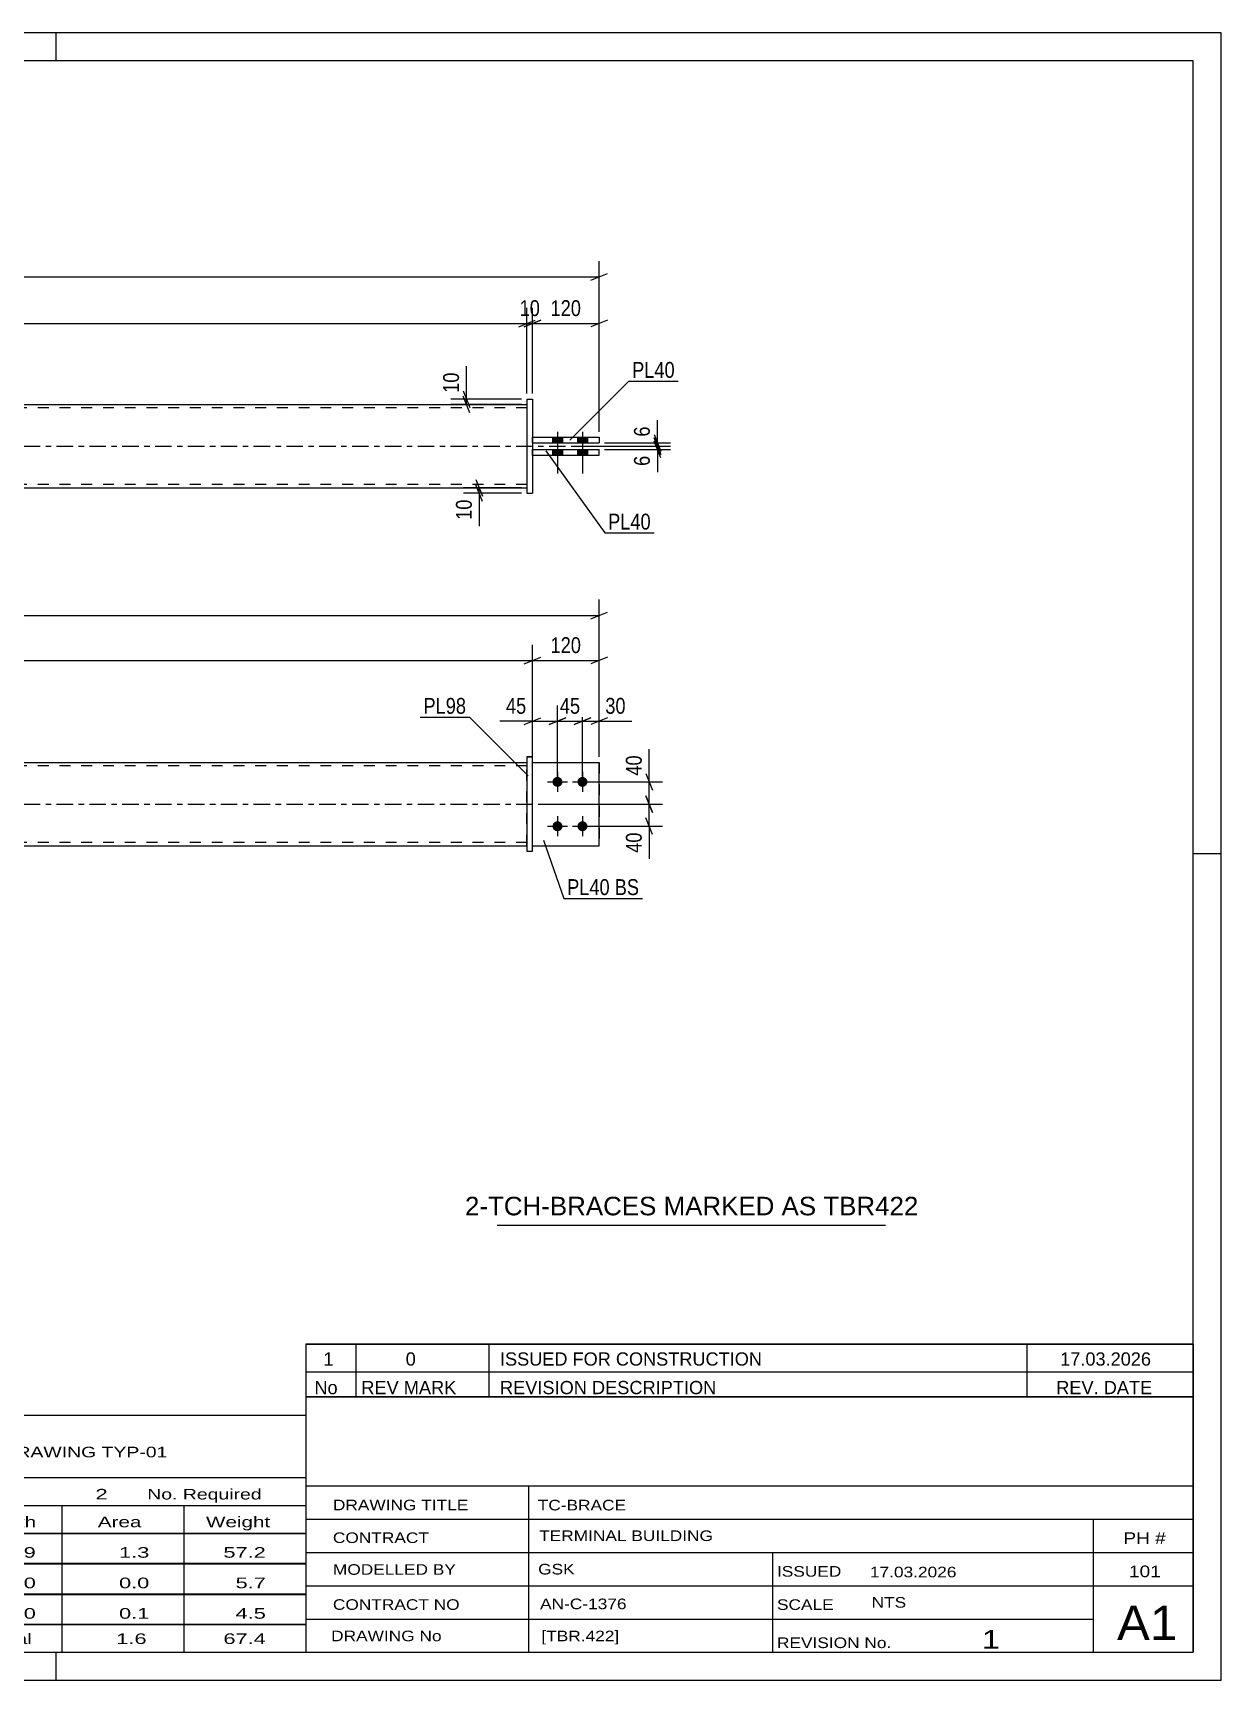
# Model space of a CAD drawing. Header units: millimetres. Extents: x 0 to 420, y 0 to 297.
# Drawn here: x 205.8 to 420, y 0 to 297 of the extents above; entities that cross this region are included whole.
import ezdxf

# ---------------------------------------------------------------- set-up
doc = ezdxf.new("R2010")
doc.units = ezdxf.units.MM
doc.linetypes.add('DXK_LINE_DOT2', pattern=[3.9198, 1.9599, -1.9599])
doc.linetypes.add('DXK_LINE_DOT3', pattern=[5.9187, 2.979, -0.9799, 0.9799, -0.9799])
doc.styles.add('Arial', font='ARIAL.TTF', dxfattribs={"height": 0.2})
doc.styles.add('Arial Narrow', font='ARIALN.TTF', dxfattribs={"height": 0.2})

# ---------------------------------------------------------------- blocks, each defined once
blk = doc.blocks.new('Unknown-580573990-1163')
at = {"color": 5, "linetype": 'Continuous'}
for p, q in [((420, 297), (0, 297)), ((210, 292), (210, 297)), ((420, 0), (420, 297)), ((415, 292), (5, 292)), ((415, 5), (415, 292)), ((420, 149), (415, 149)), ((5, 5), (415, 5)), ((210, 0), (210, 5)), ((0, 0), (420, 0))]:
    blk.add_line(p, q, dxfattribs=at)
blk = doc.blocks.new('Bolt-580573990-1736 - 1733')
at = {"linetype": 'Continuous'}
for points in [[(300.37, 162.85), (300.55, 162.83), (300.73, 162.78), (300.89, 162.68), (301.03, 162.56), (301.14, 162.4), (301.22, 162.23), (301.26, 162.05), (301.26, 161.86), (301.22, 161.68), (301.14, 161.5), (301.03, 161.35), (300.89, 161.23), (300.73, 161.13), (300.55, 161.07), (300.37, 161.05), (300.18, 161.07), (300, 161.13), (299.84, 161.23), (299.7, 161.35), (299.59, 161.5), (299.51, 161.68), (299.47, 161.86), (299.47, 162.05), (299.51, 162.23), (299.59, 162.4), (299.7, 162.56), (299.84, 162.68), (300, 162.78), (300.18, 162.83)], [(304.87, 162.85), (305.05, 162.83), (305.23, 162.78), (305.39, 162.68), (305.53, 162.56), (305.64, 162.4), (305.72, 162.23), (305.76, 162.05), (305.76, 161.86), (305.72, 161.68), (305.64, 161.5), (305.53, 161.35), (305.39, 161.23), (305.23, 161.13), (305.05, 161.07), (304.87, 161.05), (304.68, 161.07), (304.5, 161.13), (304.34, 161.23), (304.2, 161.35), (304.09, 161.5), (304.01, 161.68), (303.97, 161.86), (303.97, 162.05), (304.01, 162.23), (304.09, 162.4), (304.2, 162.56), (304.34, 162.68), (304.5, 162.78), (304.68, 162.83)], [(300.37, 154.85), (300.55, 154.83), (300.73, 154.78), (300.89, 154.68), (301.03, 154.56), (301.14, 154.4), (301.22, 154.23), (301.26, 154.05), (301.26, 153.86), (301.22, 153.68), (301.14, 153.5), (301.03, 153.35), (300.89, 153.23), (300.73, 153.13), (300.55, 153.07), (300.37, 153.05), (300.18, 153.07), (300, 153.13), (299.84, 153.23), (299.7, 153.35), (299.59, 153.5), (299.51, 153.68), (299.47, 153.86), (299.47, 154.05), (299.51, 154.23), (299.59, 154.4), (299.7, 154.56), (299.84, 154.68), (300, 154.78), (300.18, 154.83)], [(304.87, 154.85), (305.05, 154.83), (305.23, 154.78), (305.39, 154.68), (305.53, 154.56), (305.64, 154.4), (305.72, 154.23), (305.76, 154.05), (305.76, 153.86), (305.72, 153.68), (305.64, 153.5), (305.53, 153.35), (305.39, 153.23), (305.23, 153.13), (305.05, 153.07), (304.87, 153.05), (304.68, 153.07), (304.5, 153.13), (304.34, 153.23), (304.2, 153.35), (304.09, 153.5), (304.01, 153.68), (303.97, 153.86), (303.97, 154.05), (304.01, 154.23), (304.09, 154.4), (304.2, 154.56), (304.34, 154.68), (304.5, 154.78), (304.68, 154.83)]]:
    blk.add_hatch(color=1, dxfattribs=at).paths.add_polyline_path(points)
at = {"color": 1, "linetype": 'Continuous'}
for p, q in [((300.37, 163.75), (300.37, 160.15)), ((304.87, 163.75), (304.87, 160.15)), ((298.57, 161.95), (302.17, 161.95)), ((303.07, 161.95), (306.67, 161.95)), ((300.37, 155.75), (300.37, 152.15)), ((304.87, 155.75), (304.87, 152.15)), ((298.57, 153.95), (302.17, 153.95)), ((303.07, 153.95), (306.67, 153.95))]:
    blk.add_line(p, q, dxfattribs=at)
blk = doc.blocks.new('Part-580573990-1741 - 1733')
at = {"color": 2, "linetype": 'Continuous'}
for p, q in [((83.94, 165.45), (294.87, 165.45)), ((83.94, 150.45), (294.87, 150.45))]:
    blk.add_line(p, q, dxfattribs=at)
at = {"color": 7, "linetype": 'DXK_LINE_DOT2'}
for p, q in [((83.94, 150.45), (83.94, 165.45)), ((294.87, 164.85), (83.94, 164.85)), ((294.87, 150.45), (294.87, 165.45)), ((294.87, 151.05), (83.94, 151.05))]:
    blk.add_line(p, q, dxfattribs=at)
at = {"color": 7, "linetype": 'DXK_LINE_DOT3'}
blk.add_line((73.94, 157.95), (304.87, 157.95), dxfattribs=at)
blk = doc.blocks.new('Part-580573990-1771 - 1733')
at = {"color": 2, "linetype": 'Continuous'}
for p, q in [((294.87, 166.46), (295.87, 166.46)), ((295.87, 166.45), (294.87, 166.45)), ((294.87, 166.45), (294.87, 149.45)), ((295.87, 149.45), (295.87, 166.45)), ((294.87, 149.45), (295.87, 149.45))]:
    blk.add_line(p, q, dxfattribs=at)
at = {"color": 7, "linetype": 'DXK_LINE_DOT2'}
for p, q in [((294.87, 166.46), (294.87, 166.45)), ((294.87, 166.45), (294.87, 166.46)), ((295.87, 166.45), (295.87, 166.46)), ((295.87, 166.46), (295.87, 166.45)), ((294.87, 149.46), (295.87, 149.46))]:
    blk.add_line(p, q, dxfattribs=at)
blk = doc.blocks.new('Part-580573990-1796 - 1733')
at = {"color": 2, "linetype": 'Continuous'}
for p, q in [((295.87, 165.45), (307.87, 165.45)), ((307.87, 165.45), (307.87, 165.45)), ((307.87, 150.45), (307.87, 165.45)), ((295.87, 150.45), (307.87, 150.45))]:
    blk.add_line(p, q, dxfattribs=at)
at = {"color": 7, "linetype": 'DXK_LINE_DOT2'}
for p, q in [((295.87, 165.45), (307.87, 165.45)), ((295.87, 150.45), (295.87, 165.45)), ((307.87, 165.45), (307.87, 165.45)), ((295.87, 150.45), (295.87, 150.45)), ((295.87, 150.45), (307.87, 150.45))]:
    blk.add_line(p, q, dxfattribs=at)
blk = doc.blocks.new('Part-580573990-1801 - 1733')
at = {"color": 7, "linetype": 'DXK_LINE_DOT2'}
for p, q in [((295.87, 165.45), (307.87, 165.45)), ((295.87, 150.45), (295.87, 165.45)), ((295.87, 165.45), (307.87, 165.45)), ((307.87, 165.45), (307.87, 165.45)), ((307.87, 165.45), (307.87, 150.45)), ((295.87, 150.45), (295.87, 150.45)), ((295.87, 150.45), (307.87, 150.45)), ((295.87, 150.45), (307.87, 150.45))]:
    blk.add_line(p, q, dxfattribs=at)
blk = doc.blocks.new('Part-580573990-1418 - 1390')
at = {"color": 2, "linetype": 'Continuous'}
for p, q in [((295.87, 224.09), (307.87, 224.09)), ((295.87, 224.09), (307.87, 224.09)), ((295.87, 223.09), (307.87, 223.09)), ((307.87, 224.09), (307.87, 223.09))]:
    blk.add_line(p, q, dxfattribs=at)
at = {"color": 7, "linetype": 'DXK_LINE_DOT2'}
for p, q in [((295.87, 223.09), (295.87, 224.09)), ((295.87, 223.09), (307.87, 223.09)), ((307.87, 224.09), (307.87, 224.09)), ((307.87, 224.09), (307.87, 224.09))]:
    blk.add_line(p, q, dxfattribs=at)
blk = doc.blocks.new('Part-580573990-1440 - 1390')
at = {"color": 2, "linetype": 'Continuous'}
for p, q in [((83.94, 229.99), (294.87, 229.99)), ((83.94, 214.99), (294.87, 214.99))]:
    blk.add_line(p, q, dxfattribs=at)
at = {"color": 7, "linetype": 'DXK_LINE_DOT2'}
for p, q in [((83.94, 214.99), (83.94, 229.99)), ((294.87, 229.39), (83.94, 229.39)), ((294.87, 229.99), (294.87, 214.99)), ((294.87, 215.59), (83.94, 215.59))]:
    blk.add_line(p, q, dxfattribs=at)
at = {"color": 7, "linetype": 'DXK_LINE_DOT3'}
blk.add_line((73.94, 222.49), (304.87, 222.49), dxfattribs=at)
blk = doc.blocks.new('Bolt-580573990-1425 - 1390')
at = {"linetype": 'Continuous'}
for points in [[(301.27, 224.09), (299.47, 224.09), (299.47, 223.09), (301.27, 223.09)], [(301.27, 224.09), (299.47, 224.09), (299.47, 223.09), (301.27, 223.09)], [(305.77, 224.09), (303.97, 224.09), (303.97, 223.09), (305.77, 223.09)], [(305.77, 224.09), (303.97, 224.09), (303.97, 223.09), (305.77, 223.09)], [(301.27, 221.89), (299.47, 221.89), (299.47, 220.89), (301.27, 220.89)], [(301.27, 221.89), (299.47, 221.89), (299.47, 220.89), (301.27, 220.89)], [(305.77, 221.89), (303.97, 221.89), (303.97, 220.89), (305.77, 220.89)], [(305.77, 221.89), (303.97, 221.89), (303.97, 220.89), (305.77, 220.89)]]:
    blk.add_hatch(color=1, dxfattribs=at).paths.add_polyline_path(points)
at = {"color": 1, "linetype": 'Continuous'}
for p, q in [((299.47, 224.09), (299.47, 223.09)), ((299.47, 224.09), (299.47, 223.09)), ((300.37, 225.09), (300.37, 217.59)), ((300.37, 225.09), (300.37, 217.59)), ((301.27, 224.09), (301.27, 223.09)), ((301.27, 224.09), (301.27, 223.09)), ((303.97, 224.09), (303.97, 223.09)), ((303.97, 224.09), (303.97, 223.09)), ((304.87, 225.09), (304.87, 217.59)), ((304.87, 225.09), (304.87, 217.59)), ((305.77, 224.09), (305.77, 223.09)), ((305.77, 224.09), (305.77, 223.09)), ((299.47, 221.89), (299.47, 220.89)), ((299.47, 221.89), (299.47, 220.89)), ((301.27, 221.89), (301.27, 220.89)), ((301.27, 221.89), (301.27, 220.89)), ((303.97, 221.89), (303.97, 220.89)), ((303.97, 221.89), (303.97, 220.89)), ((305.77, 221.89), (305.77, 220.89)), ((305.77, 221.89), (305.77, 220.89))]:
    blk.add_line(p, q, dxfattribs=at)
blk = doc.blocks.new('Part-580573990-1445 - 1390')
at = {"color": 2, "linetype": 'Continuous'}
for p, q in [((295.87, 221.89), (307.87, 221.89)), ((295.87, 221.89), (307.87, 221.89)), ((295.87, 220.89), (307.87, 220.89)), ((307.87, 220.89), (307.87, 221.89))]:
    blk.add_line(p, q, dxfattribs=at)
at = {"color": 7, "linetype": 'DXK_LINE_DOT2'}
for p, q in [((295.87, 220.89), (295.87, 221.89)), ((295.87, 220.89), (307.87, 220.89)), ((307.87, 221.89), (307.87, 221.89)), ((307.87, 221.89), (307.87, 221.89))]:
    blk.add_line(p, q, dxfattribs=at)
blk = doc.blocks.new('Part-580573990-1446 - 1390')
at = {"color": 2, "linetype": 'Continuous'}
for p, q in [((294.87, 230.99), (295.87, 230.99)), ((294.87, 230.99), (295.87, 230.99)), ((294.87, 230.99), (294.87, 213.99)), ((295.87, 230.99), (295.87, 213.99)), ((294.87, 213.99), (295.87, 213.99))]:
    blk.add_line(p, q, dxfattribs=at)
at = {"color": 7, "linetype": 'DXK_LINE_DOT2'}
for p, q in [((294.87, 230.99), (294.87, 230.99)), ((294.87, 230.99), (294.87, 230.99)), ((295.87, 230.99), (295.87, 230.99)), ((294.87, 213.99), (295.87, 213.99)), ((295.87, 213.99), (295.87, 213.99))]:
    blk.add_line(p, q, dxfattribs=at)
blk = doc.blocks.new('StraightDimension-580573990-1850 - 1733')
at = {"color": 7, "linetype": 'Continuous'}
for p, q in [((70.94, 166.45), (70.94, 194.83)), ((307.87, 166.45), (307.87, 194.83)), ((72.44, 192.58), (69.44, 191.38)), ((70.94, 191.98), (307.87, 191.98)), ((306.37, 191.38), (309.37, 192.58))]:
    blk.add_line(p, q, dxfattribs=at)
at = {"color": 0}
blk.add_wipeout([(193.66, 192.73), (193.66, 196.93), (185.15, 196.93), (185.15, 192.73)], dxfattribs=at)
at = {"color": 3, "style": 'Arial Narrow'}
blk.add_text('2369', height=2.863, dxfattribs=at).set_placement((185.75, 193.33))
blk = doc.blocks.new('StraightDimension-580573990-1879 - 1733')
at = {"color": 7, "linetype": 'Continuous'}
for p, q in [((316.31, 163.45), (317.51, 160.45)), ((305.87, 161.95), (319.31, 161.95)), ((316.91, 157.95), (316.91, 161.95)), ((296.87, 157.95), (319.31, 157.95)), ((317.51, 156.45), (316.31, 159.45))]:
    blk.add_line(p, q, dxfattribs=at)
at = {"color": 0}
blk.add_wipeout([(316.16, 167.34), (311.96, 167.34), (311.96, 162.48), (316.16, 162.48)], dxfattribs=at)
at = {"color": 7, "linetype": 'Continuous'}
blk.add_line((316.91, 161.95), (316.91, 167.86), dxfattribs=at)
blk.add_line((316.91, 161.95), (316.91, 167.86), dxfattribs=at)
at = {"color": 3, "style": 'Arial Narrow'}
blk.add_text('40', height=2.863, rotation=90.0002, dxfattribs=at).set_placement((315.56, 163.08))
blk = doc.blocks.new('StraightDimension-580573990-1804 - 1733')
at = {"color": 7, "linetype": 'Continuous'}
for p, q in [((304.87, 162.95), (304.87, 175.74)), ((307.87, 166.45), (307.87, 175.74)), ((303.37, 172.29), (306.37, 173.49)), ((304.87, 172.89), (307.87, 172.89)), ((309.37, 173.49), (306.37, 172.29))]:
    blk.add_line(p, q, dxfattribs=at)
at = {"color": 0}
blk.add_wipeout([(313.25, 173.64), (313.25, 177.84), (308.39, 177.84), (308.39, 173.64)], dxfattribs=at)
at = {"color": 7, "linetype": 'Continuous'}
blk.add_line((307.87, 172.89), (313.77, 172.89), dxfattribs=at)
blk.add_line((307.87, 172.89), (313.77, 172.89), dxfattribs=at)
at = {"color": 3, "style": 'Arial Narrow'}
blk.add_text('30', height=2.863, dxfattribs=at).set_placement((308.99, 174.24))
blk = doc.blocks.new('StraightDimension-580573990-1820 - 1733')
at = {"color": 7, "linetype": 'Continuous'}
for p, q in [((300.37, 162.95), (300.37, 175.74)), ((304.87, 162.95), (304.87, 175.74)), ((298.87, 172.29), (301.87, 173.49)), ((300.37, 172.89), (304.87, 172.89)), ((306.37, 173.49), (303.37, 172.29))]:
    blk.add_line(p, q, dxfattribs=at)
at = {"color": 0}
blk.add_wipeout([(305.04, 173.64), (305.04, 177.84), (300.19, 177.84), (300.19, 173.64)], dxfattribs=at)
at = {"color": 3, "style": 'Arial Narrow'}
blk.add_text('45', height=2.863, dxfattribs=at).set_placement((300.79, 174.24))
blk = doc.blocks.new('StraightDimension-580573990-1833 - 1733')
at = {"color": 7, "linetype": 'Continuous'}
for p, q in [((295.87, 166.45), (295.87, 175.74)), ((300.37, 162.95), (300.37, 175.74)), ((294.37, 172.29), (297.37, 173.49)), ((295.87, 172.89), (300.37, 172.89)), ((301.87, 173.49), (298.87, 172.29))]:
    blk.add_line(p, q, dxfattribs=at)
at = {"color": 0}
blk.add_wipeout([(295.34, 173.64), (295.34, 177.84), (290.48, 177.84), (290.48, 173.64)], dxfattribs=at)
at = {"color": 7, "linetype": 'Continuous'}
blk.add_line((295.87, 172.89), (289.96, 172.89), dxfattribs=at)
blk.add_line((295.87, 172.89), (289.96, 172.89), dxfattribs=at)
at = {"color": 3, "style": 'Arial Narrow'}
blk.add_text('45', height=2.863, dxfattribs=at).set_placement((291.08, 174.24))
blk = doc.blocks.new('StraightDimension-580573990-1870 - 1733')
at = {"color": 7, "linetype": 'Continuous'}
for p, q in [((296.87, 157.95), (319.31, 157.95)), ((316.31, 159.45), (317.51, 156.45)), ((316.91, 153.95), (316.91, 157.95)), ((317.51, 152.45), (316.31, 155.45)), ((305.87, 153.95), (319.31, 153.95))]:
    blk.add_line(p, q, dxfattribs=at)
at = {"color": 0}
blk.add_wipeout([(316.16, 153.43), (311.96, 153.43), (311.96, 148.57), (316.16, 148.57)], dxfattribs=at)
at = {"color": 7, "linetype": 'Continuous'}
blk.add_line((316.91, 153.95), (316.91, 148.05), dxfattribs=at)
blk.add_line((316.91, 153.95), (316.91, 148.05), dxfattribs=at)
at = {"color": 3, "style": 'Arial Narrow'}
blk.add_text('40', height=2.863, rotation=90.0002, dxfattribs=at).set_placement((315.56, 149.17))
blk = doc.blocks.new('StraightDimension-580573990-1889 - 1733')
at = {"color": 7, "linetype": 'Continuous'}
for p, q in [((294.37, 183.23), (297.37, 184.43)), ((295.87, 166.45), (295.87, 186.68)), ((309.37, 184.43), (306.37, 183.23)), ((307.87, 166.45), (307.87, 186.68)), ((295.87, 183.83), (307.87, 183.83))]:
    blk.add_line(p, q, dxfattribs=at)
at = {"color": 0}
blk.add_wipeout([(305.21, 184.58), (305.21, 188.78), (298.52, 188.78), (298.52, 184.58)], dxfattribs=at)
at = {"color": 3, "style": 'Arial Narrow'}
blk.add_text('120', height=2.863, dxfattribs=at).set_placement((299.12, 185.18))
blk = doc.blocks.new('StraightDimension-580573990-1908 - 1733')
at = {"color": 7, "linetype": 'Continuous'}
for p, q in [((84.44, 184.43), (81.44, 183.23)), ((82.94, 158.95), (82.94, 186.68)), ((294.37, 183.23), (297.37, 184.43)), ((295.87, 166.45), (295.87, 186.68)), ((82.94, 183.83), (295.87, 183.83))]:
    blk.add_line(p, q, dxfattribs=at)
at = {"color": 0}
blk.add_wipeout([(193.66, 184.58), (193.66, 188.78), (185.15, 188.78), (185.15, 184.58)], dxfattribs=at)
at = {"color": 3, "style": 'Arial Narrow'}
blk.add_text('2129', height=2.863, dxfattribs=at).set_placement((185.75, 185.18))
blk = doc.blocks.new('StraightDimension-580573990-1645 - 1390')
at = {"color": 7, "linetype": 'Continuous'}
for p, q in [((308.87, 223.09), (320.77, 223.09)), ((317.77, 224.59), (318.97, 221.59)), ((318.97, 220.99), (317.77, 223.99)), ((318.37, 222.49), (318.37, 223.09)), ((303.62, 222.49), (320.77, 222.49))]:
    blk.add_line(p, q, dxfattribs=at)
at = {"color": 0}
blk.add_wipeout([(317.62, 226.64), (313.42, 226.64), (313.42, 223.61), (317.62, 223.61)], dxfattribs=at)
at = {"color": 7, "linetype": 'Continuous'}
blk.add_line((318.37, 223.09), (318.37, 227.17), dxfattribs=at)
blk.add_line((318.37, 223.09), (318.37, 227.17), dxfattribs=at)
at = {"color": 3, "style": 'Arial Narrow'}
blk.add_text('6', height=2.86, rotation=90.0002, dxfattribs=at).set_placement((317.02, 224.21))
blk = doc.blocks.new('StraightDimension-580573990-1533 - 1390')
at = {"color": 7, "linetype": 'Continuous'}
for p, q in [((293.87, 214.99), (283.42, 214.99)), ((293.87, 213.99), (283.42, 213.99)), ((285.67, 216.49), (286.87, 213.49)), ((286.87, 212.49), (285.67, 215.49)), ((286.27, 213.99), (286.27, 214.99))]:
    blk.add_line(p, q, dxfattribs=at)
at = {"color": 0}
blk.add_wipeout([(285.52, 213.46), (281.32, 213.46), (281.32, 208.61), (285.52, 208.61)], dxfattribs=at)
at = {"color": 7, "linetype": 'Continuous'}
blk.add_line((286.27, 213.99), (286.27, 208.08), dxfattribs=at)
blk.add_line((286.27, 213.99), (286.27, 208.08), dxfattribs=at)
at = {"color": 3, "style": 'Arial Narrow'}
blk.add_text('10', height=2.863, rotation=90.0002, dxfattribs=at).set_placement((284.92, 209.21))
blk = doc.blocks.new('StraightDimension-580573990-1547 - 1390')
at = {"color": 7, "linetype": 'Continuous'}
for p, q in [((283.36, 232.49), (284.56, 229.49)), ((293.87, 230.99), (281.11, 230.99)), ((293.87, 229.99), (281.11, 229.99)), ((284.56, 228.49), (283.36, 231.49)), ((283.96, 229.99), (283.96, 230.99))]:
    blk.add_line(p, q, dxfattribs=at)
at = {"color": 0}
blk.add_wipeout([(283.21, 236.37), (279.01, 236.37), (279.01, 231.51), (283.21, 231.51)], dxfattribs=at)
at = {"color": 7, "linetype": 'Continuous'}
blk.add_line((283.96, 230.99), (283.96, 236.89), dxfattribs=at)
blk.add_line((283.96, 230.99), (283.96, 236.89), dxfattribs=at)
at = {"color": 3, "style": 'Arial Narrow'}
blk.add_text('10', height=2.863, rotation=90.0002, dxfattribs=at).set_placement((282.61, 232.11))
blk = doc.blocks.new('StraightDimension-580573990-1562 - 1390')
at = {"color": 7, "linetype": 'Continuous'}
for p, q in [((70.94, 225.09), (70.94, 255.86)), ((307.87, 225.09), (307.87, 255.86)), ((72.44, 253.61), (69.44, 252.41)), ((70.94, 253.01), (307.87, 253.01)), ((306.37, 252.41), (309.37, 253.61))]:
    blk.add_line(p, q, dxfattribs=at)
at = {"color": 0}
blk.add_wipeout([(193.66, 253.76), (193.66, 257.96), (185.15, 257.96), (185.15, 253.76)], dxfattribs=at)
at = {"color": 3, "style": 'Arial Narrow'}
blk.add_text('2369', height=2.863, dxfattribs=at).set_placement((185.75, 254.36))
blk = doc.blocks.new('StraightDimension-580573990-1573 - 1390')
at = {"color": 7, "linetype": 'Continuous'}
for p, q in [((294.87, 231.99), (294.87, 247.45)), ((295.87, 231.99), (295.87, 247.45)), ((293.37, 244), (296.37, 245.2)), ((297.37, 245.2), (294.37, 244)), ((294.87, 244.6), (295.87, 244.6))]:
    blk.add_line(p, q, dxfattribs=at)
at = {"color": 0}
blk.add_wipeout([(297.79, 245.35), (297.79, 249.55), (292.94, 249.55), (292.94, 245.35)], dxfattribs=at)
at = {"color": 3, "style": 'Arial Narrow'}
blk.add_text('10', height=2.863, dxfattribs=at).set_placement((293.54, 245.95))
blk = doc.blocks.new('StraightDimension-580573990-1583 - 1390')
at = {"color": 7, "linetype": 'Continuous'}
for p, q in [((83.94, 231.99), (83.94, 247.45)), ((294.87, 231.99), (294.87, 247.45)), ((85.44, 245.2), (82.44, 244)), ((83.94, 244.6), (294.87, 244.6)), ((293.37, 244), (296.37, 245.2))]:
    blk.add_line(p, q, dxfattribs=at)
at = {"color": 0}
blk.add_wipeout([(193.66, 245.35), (193.66, 249.55), (185.15, 249.55), (185.15, 245.35)], dxfattribs=at)
at = {"color": 3, "style": 'Arial Narrow'}
blk.add_text('2109', height=2.863, dxfattribs=at).set_placement((185.75, 245.95))
blk = doc.blocks.new('StraightDimension-580573990-1613 - 1390')
at = {"color": 7, "linetype": 'Continuous'}
for p, q in [((295.87, 231.99), (295.87, 247.45)), ((307.87, 225.09), (307.87, 247.45)), ((294.37, 244), (297.37, 245.2)), ((295.87, 244.6), (307.87, 244.6)), ((309.37, 245.2), (306.37, 244))]:
    blk.add_line(p, q, dxfattribs=at)
at = {"color": 0}
blk.add_wipeout([(305.21, 245.35), (305.21, 249.55), (298.52, 249.55), (298.52, 245.35)], dxfattribs=at)
at = {"color": 3, "style": 'Arial Narrow'}
blk.add_text('120', height=2.863, dxfattribs=at).set_placement((299.12, 245.95))
blk = doc.blocks.new('StraightDimension-580573990-1656 - 1390')
at = {"color": 7, "linetype": 'Continuous'}
for p, q in [((317.77, 223.99), (318.97, 220.99)), ((318.97, 220.39), (317.77, 223.39)), ((303.62, 222.49), (320.77, 222.49)), ((308.87, 221.89), (320.77, 221.89)), ((318.37, 221.89), (318.37, 222.49))]:
    blk.add_line(p, q, dxfattribs=at)
at = {"color": 0}
blk.add_wipeout([(317.62, 221.36), (313.42, 221.36), (313.42, 218.33), (317.62, 218.33)], dxfattribs=at)
at = {"color": 7, "linetype": 'Continuous'}
blk.add_line((318.37, 221.89), (318.37, 217.81), dxfattribs=at)
blk.add_line((318.37, 221.89), (318.37, 217.81), dxfattribs=at)
at = {"color": 3, "style": 'Arial Narrow'}
blk.add_text('6', height=2.86, rotation=90.0002, dxfattribs=at).set_placement((317.02, 218.93))
blk = doc.blocks.new('Unknown-580573990-3678')
at = {"color": 7, "linetype": 'Continuous'}
for p, q in [((255, 51.05), (255, 5)), ((255, 51.05), (415, 51.05)), ((415, 51), (415, 5)), ((255, 35), (415, 35)), ((295.14, 35), (295.14, 5)), ((255, 29), (415, 29)), ((397, 5.05), (397, 29.05)), ((255, 23), (415, 23)), ((339.14, 23), (339.14, 5)), ((255, 17), (415, 17)), ((255, 11), (397, 11)), ((255, 5), (415, 5))]:
    blk.add_line(p, q, dxfattribs=at)
at = {"color": 7, "style": 'Arial Narrow'}
for s, height, width, p in [('DRAWING TITLE', 1.9089, 1.425378, (259.88, 30.61)), ('TC-BRACE', 1.909, 1.425378, (296.81, 30.59)), ('TERMINAL BUILDING', 1.9089, 1.425378, (297.06, 25.07)), ('CONTRACT', 1.909, 1.425378, (259.88, 24.71)), ('MODELLED BY', 1.9089, 1.425378, (259.88, 18.98)), ('GSK', 1.909, 1.425378, (296.88, 19.04)), ('ISSUED', 1.909, 1.425378, (339.94, 18.64)), ('17.03.2026', 1.909, 1.425378, (356.69, 18.52)), ('CONTRACT NO', 1.9089, 1.425378, (259.88, 12.66)), ('AN-C-1376', 1.909, 1.425378, (297.23, 12.78)), ('SCALE', 1.909, 1.425378, (339.94, 12.65)), ('A1', 6.204, 1.25, (401.24, 7.2)), ('DRAWING No', 1.909, 1.425378, (259.56, 7)), ('[TBR.422]', 1.909, 1.425378, (297.46, 6.99)), ('1', 3.34, 1.5, (376.91, 5.68)), ('REVISION No.', 1.9089, 1.425378, (339.94, 5.77))]:
    blk.add_text(s, height=height, dxfattribs=dict(at, width=width)).set_placement(p)
at = {"color": 7, "linetype": 'Continuous', "style": 'Arial Narrow'}
for s, height, width, p in [('PH #', 2.1, 1.42538, (402.4, 24.55)), ('101', 2.1, 1.42538, (403.41, 18.55)), ('NTS', 1.909, 1.425378, (357, 13.05))]:
    blk.add_text(s, height=height, dxfattribs=dict(at, width=width)).set_placement(p)
blk = doc.blocks.new('Unknown-580573990-3679')
at = {"color": 7, "linetype": 'Continuous'}
for p, q in [((255, 60.55), (415, 60.55)), ((415, 60.55), (255, 60.55)), ((255, 60.55), (255, 55.55)), ((264, 60.55), (264, 55.55)), ((288, 60.55), (288, 55.55)), ((385, 60.55), (385, 55.55)), ((415, 60.55), (415, 55.55)), ((255, 55.55), (415, 55.55)), ((255, 55.55), (255, 51.05)), ((255, 55.55), (415, 55.55)), ((264, 55.55), (264, 51.05)), ((288, 55.55), (288, 51.05)), ((385, 55.55), (385, 51.05)), ((415, 55.55), (415, 51.05)), ((415, 51.05), (255, 51.05))]:
    blk.add_line(p, q, dxfattribs=at)
at = {"color": 7, "linetype": 'Continuous', "style": 'Arial Narrow'}
for s, height, width, p in [('1', 2.39, 1.196471, (258.16, 56.7)), ('0', 2.39, 1.196471, (273, 56.7)), ('ISSUED FOR CONSTRUCTION', 2.3861, 1.196471, (290, 56.7)), ('17.03.2026', 2.386, 1.196471, (391, 56.7)), ('No', 2.386, 1.2, (256.54, 51.55)), ('REV MARK', 2.386, 1.2, (265, 51.55)), ('REVISION DESCRIPTION', 2.3861, 1.2, (290, 51.55)), ('REV. DATE', 2.386, 1.2, (390.28, 51.55))]:
    blk.add_text(s, height=height, dxfattribs=dict(at, width=width)).set_placement(p)
blk = doc.blocks.new('Unknown-580573990-3680')
at = {"color": 7, "linetype": 'Continuous'}
for p, q in [((95, 47.75), (255, 47.75)), ((95, 36.5), (95, 47.75)), ((255, 47.75), (255, 36.5)), ((95, 36.5), (255, 36.5)), ((95, 36.5), (95, 31.5)), ((255, 36.5), (255, 31.5)), ((95, 31.5), (255, 31.5)), ((95, 31.5), (95, 26.5)), ((119, 31.5), (119, 26.5)), ((154.5, 31.5), (154.5, 26.5)), ((180.5, 31.5), (180.5, 26.5)), ((193.5, 31.5), (193.5, 26.5)), ((211, 31.5), (211, 26.5)), ((233, 31.5), (233, 26.5)), ((255, 31.5), (255, 26.5)), ((95, 26.5), (255, 26.5)), ((95, 26.45), (95, 21.05)), ((95, 26.45), (255, 26.45)), ((119, 26.5), (119, 21)), ((154.5, 26.5), (154.5, 21)), ((180.5, 26.5), (180.5, 21)), ((193.5, 26.5), (193.5, 21)), ((211, 26.5), (211, 21)), ((233, 26.5), (233, 21)), ((255, 26.45), (255, 21.05)), ((95, 21.05), (255, 21.05)), ((95, 20.95), (95, 15.55)), ((95, 20.95), (255, 20.95)), ((119, 21), (119, 15.5)), ((154.5, 21), (154.5, 15.5)), ((180.5, 21), (180.5, 15.5)), ((193.5, 21), (193.5, 15.5)), ((211, 21), (211, 15.5)), ((233, 21), (233, 15.5)), ((255, 20.95), (255, 15.55)), ((95, 15.55), (255, 15.55)), ((95, 15.45), (95, 10.05)), ((95, 15.45), (255, 15.45)), ((119, 15.5), (119, 10)), ((154.5, 15.5), (154.5, 10)), ((180.5, 15.5), (180.5, 10)), ((193.5, 15.5), (193.5, 10)), ((211, 15.5), (211, 10)), ((233, 15.5), (233, 10)), ((255, 15.45), (255, 10.05)), ((95, 10.05), (255, 10.05)), ((95, 10), (255, 10)), ((95, 10), (95, 5)), ((211, 10), (211, 5)), ((233, 10), (233, 5)), ((255, 10), (255, 5)), ((95, 5), (255, 5))]:
    blk.add_line(p, q, dxfattribs=at)
at = {"color": 7, "style": 'Arial Narrow'}
for s, height, width, p in [('GENERAL NOTES & WELD DETAILS :', 2.8633, 1.4, (96.15, 40.06)), ('REFER TYP DRAWING TYP-01', 1.9089, 1.6, (179.7, 40.16)), ("MATERIAL LIST FOR ASSEMBLY MK'D", 1.9089, 1.6, (96.15, 32.56)), ('TBR422', 1.909, 1.794707, (187.59, 32.47)), ('2', 1.91, 1.794707, (217.08, 32.56)), ('No. Required', 1.9089, 1.6, (226.41, 32.56)), ('Mark', 1.909, 1.7, (96.34, 27.5)), ('Profile', 1.909, 1.7, (129.41, 27.5)), ('Material', 1.909, 1.7, (159.54, 27.56)), ('No.', 1.909, 1.7, (184.5, 27.56)), ('Length', 1.909, 1.7, (195, 27.56)), ('Area', 1.909, 1.7, (217.5, 27.56)), ('Weight', 1.909, 1.7, (237, 27.56))]:
    blk.add_text(s, height=height, dxfattribs=dict(at, width=width)).set_placement(p)
at = {"color": 7, "linetype": 'Continuous', "style": 'Arial Narrow'}
for s, height, width, p in [('TBR422', 1.909, 1.794707, (96.5, 22.06)), ('SHS150*6', 1.909, 1.794707, (121, 22.06)), ('E350', 1.909, 1.794707, (160.74, 22.06)), ('1', 1.91, 1.794707, (184.86, 22.06)), ('2109', 1.909, 1.794707, (197.58, 22.06)), ('1.3', 1.909, 1.794707, (221.32, 22.06)), ('57.2', 1.909, 1.794707, (240.14, 22.06)), ('PL40', 1.909, 1.794707, (96.5, 16.56)), ('PL10*120', 1.909, 1.794707, (121, 16.56)), ('E350', 1.909, 1.794707, (160.74, 16.56)), ('4', 1.91, 1.794707, (184.86, 16.56)), ('150', 1.909, 1.794707, (199.77, 16.56)), ('0.0', 1.909, 1.794707, (221.32, 16.56)), ('5.7', 1.909, 1.794707, (242.33, 16.56)), ('PL98', 1.909, 1.794707, (96.5, 11.06)), ('PL10*170', 1.909, 1.794707, (121, 11.06)), ('E350', 1.909, 1.794707, (160.74, 11.06)), ('2', 1.91, 1.794707, (184.86, 11.06)), ('170', 1.909, 1.794707, (199.77, 11.06)), ('0.1', 1.909, 1.794707, (221.32, 11.06)), ('4.5', 1.909, 1.794707, (242.33, 11.06)), ('Total', 1.909, 1.7, (197.33, 6.5)), ('1.6', 1.909, 1.794707, (220.83, 6.5)), ('67.4', 1.909, 1.794707, (240.14, 6.5))]:
    blk.add_text(s, height=height, dxfattribs=dict(at, width=width)).set_placement(p)
blk = doc.blocks.new('Unknown-580573990-3681')
at = {"color": 7, "linetype": 'Continuous'}
blk.add_line((289.5, 82.05), (359.5, 82.05), dxfattribs=at)
at = {"color": 7, "style": 'Arial'}
blk.add_text('2-TCH-BRACES MARKED AS TBR422', height=3.3428, dxfattribs=at).set_placement((283.69, 83.8))
blk = doc.blocks.new('Mark-580573990-1767 - 1733')
at = {"color": 0}
blk.add_wipeout([(283.89, 174.23), (283.89, 177.23), (276.21, 177.23), (276.21, 174.23)], dxfattribs=at)
blk.add_wipeout([(283.89, 174.23), (283.89, 177.23), (276.21, 177.23), (276.21, 174.23)], dxfattribs=at)
at = {"color": 30, "linetype": 'Continuous'}
for p in [(275.61, 173.63), (295.09, 163.03)]:
    blk.add_line(p, (284.49, 173.63), dxfattribs=at)
at = {"color": 3, "style": 'Arial Narrow'}
blk.add_text('PL98', height=2.863, dxfattribs=at).set_placement((276.21, 174.23))
blk = doc.blocks.new('MarkSet-580573990-2045 - 1733')
at = {"color": 0}
blk.add_wipeout([(309.79, 141.55), (309.79, 144.55), (302.11, 144.55), (302.11, 141.55)], dxfattribs=at)
blk.add_wipeout([(309.79, 141.55), (309.79, 144.55), (302.11, 144.55), (302.11, 141.55)], dxfattribs=at)
at = {"color": 30, "linetype": 'Continuous'}
blk.add_line((297.87, 151.42), (301.51, 140.95), dxfattribs=at)
at = {"color": 0}
blk.add_wipeout([(315.07, 141.55), (315.07, 144.55), (310.69, 144.55), (310.69, 141.55)], dxfattribs=at)
blk.add_wipeout([(315.07, 141.55), (315.07, 144.55), (310.69, 144.55), (310.69, 141.55)], dxfattribs=at)
at = {"color": 30, "linetype": 'Continuous'}
blk.add_line((301.51, 140.95), (315.67, 140.95), dxfattribs=at)
at = {"color": 3, "style": 'Arial Narrow'}
for s, p in [('PL40', (302.11, 141.55)), ('BS', (310.69, 141.55))]:
    blk.add_text(s, height=2.863, dxfattribs=at).set_placement(p)
blk = doc.blocks.new('Mark-580573990-1413 - 1390')
at = {"color": 0}
blk.add_wipeout([(321.5, 234.81), (321.5, 237.81), (313.83, 237.81), (313.83, 234.81)], dxfattribs=at)
blk.add_wipeout([(321.5, 234.81), (321.5, 237.81), (313.83, 237.81), (313.83, 234.81)], dxfattribs=at)
at = {"color": 30, "linetype": 'Continuous'}
for p, q in [((302.62, 223.6), (313.23, 234.21)), ((313.23, 234.21), (322.1, 234.21))]:
    blk.add_line(p, q, dxfattribs=at)
at = {"color": 3, "style": 'Arial Narrow'}
blk.add_text('PL40', height=2.863, dxfattribs=at).set_placement((313.83, 234.81))
blk = doc.blocks.new('Mark-580573990-1441 - 1390')
at = {"color": 0}
blk.add_wipeout([(317.18, 207.45), (317.18, 210.45), (309.5, 210.45), (309.5, 207.45)], dxfattribs=at)
blk.add_wipeout([(317.18, 207.45), (317.18, 210.45), (309.5, 210.45), (309.5, 207.45)], dxfattribs=at)
at = {"color": 30, "linetype": 'Continuous'}
for p, q in [((298.29, 221.66), (308.9, 206.85)), ((308.9, 206.85), (317.78, 206.85))]:
    blk.add_line(p, q, dxfattribs=at)
at = {"color": 3, "style": 'Arial Narrow'}
blk.add_text('PL40', height=2.863, dxfattribs=at).set_placement((309.5, 207.45))

msp = doc.modelspace()

# ---------------------------------------------------------------- block references
for name in ['Unknown-580573990-1163', 'Part-580573990-1440 - 1390', 'Part-580573990-1446 - 1390', 'Part-580573990-1418 - 1390', 'Bolt-580573990-1425 - 1390', 'Part-580573990-1445 - 1390', 'Part-580573990-1771 - 1733', 'Part-580573990-1741 - 1733', 'Part-580573990-1796 - 1733', 'Part-580573990-1801 - 1733', 'Bolt-580573990-1736 - 1733', 'Unknown-580573990-3681', 'Unknown-580573990-3679', 'Unknown-580573990-3678', 'Unknown-580573990-3680']:
    msp.add_blockref(name, (0, 0))

# ---------------------------------------------------------------- next in the draw order: block references
for name in ['StraightDimension-580573990-1547 - 1390', 'StraightDimension-580573990-1645 - 1390', 'StraightDimension-580573990-1533 - 1390', 'StraightDimension-580573990-1850 - 1733']:
    msp.add_blockref(name, (0, 0))

# ---------------------------------------------------------------- next in the draw order: block references
for name in ['StraightDimension-580573990-1562 - 1390', 'StraightDimension-580573990-1879 - 1733']:
    msp.add_blockref(name, (0, 0))

# ---------------------------------------------------------------- next in the draw order: block references
for name in ['StraightDimension-580573990-1573 - 1390', 'StraightDimension-580573990-1804 - 1733', 'StraightDimension-580573990-1870 - 1733']:
    msp.add_blockref(name, (0, 0))

# ---------------------------------------------------------------- next in the draw order: block references
for name in ['StraightDimension-580573990-1583 - 1390', 'StraightDimension-580573990-1820 - 1733', 'MarkSet-580573990-2045 - 1733']:
    msp.add_blockref(name, (0, 0))

# ---------------------------------------------------------------- next in the draw order: block references
for name in ['StraightDimension-580573990-1613 - 1390', 'StraightDimension-580573990-1833 - 1733']:
    msp.add_blockref(name, (0, 0))

# ---------------------------------------------------------------- next in the draw order: block references
for name in ['StraightDimension-580573990-1656 - 1390', 'StraightDimension-580573990-1889 - 1733']:
    msp.add_blockref(name, (0, 0))

# ---------------------------------------------------------------- next in the draw order: block references
for name in ['Mark-580573990-1413 - 1390', 'Mark-580573990-1441 - 1390', 'StraightDimension-580573990-1908 - 1733']:
    msp.add_blockref(name, (0, 0))

# ---------------------------------------------------------------- next in the draw order: block references
msp.add_blockref('Mark-580573990-1767 - 1733', (0, 0))

doc.saveas('drawing.dxf')
